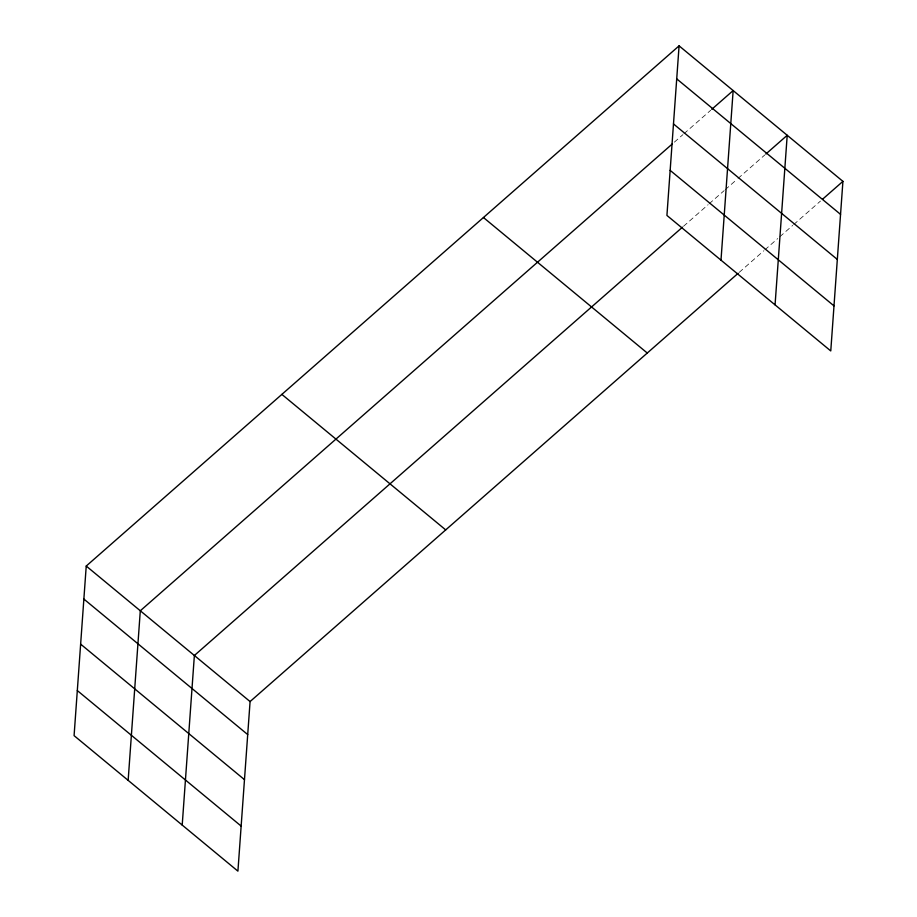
<?xml version="1.0" encoding="UTF-8"?>
<svg xmlns="http://www.w3.org/2000/svg" width="917" height="917" viewBox="0 0 917 917"><rect width="100%" height="100%" fill="white"/><g stroke="black" fill="none" stroke-linecap="round" stroke-linejoin="round"><path stroke-width="0.69" stroke-dasharray="4.58 3.44" d="M674.35 142.158L682.901 134.661M683.967 133.722L710.698 110.269M683.52 226.281L708.107 204.709M709.173 203.769L724.143 190.633M725.209 189.693L736.97 179.377M738.036 178.437L764.767 154.984M739.217 272.349L763.804 250.777M764.881 249.837L777.708 238.58M779.84 236.701L792.678 225.444M793.744 224.516L820.474 201.064"/><path stroke-width="1.38" d="M679.084 45.85L666.923 215.438L830.768 350.947L842.918 181.36L679.084 45.85L86.232 566.053L74.082 735.64L237.916 871.15L250.077 701.562L738.151 273.289M128.151 780.356L140.301 610.779L672.207 144.038M182.208 825.082L194.37 655.495L682.443 227.221M720.991 260.153L733.153 90.565L711.764 109.329M775.06 304.868L787.21 135.292L765.833 154.045M822.606 199.184L842.918 181.36M676.712 78.862L840.557 214.372M673.491 123.933L837.324 259.442M670.155 170.367L833.989 305.877M483.442 217.524L647.276 353.034M281.874 394.39L445.708 529.9M86.232 566.053L250.077 701.562M83.871 599.065L247.705 734.574M80.639 644.135L244.472 779.645M77.315 690.57L241.148 826.079"/></g></svg>
